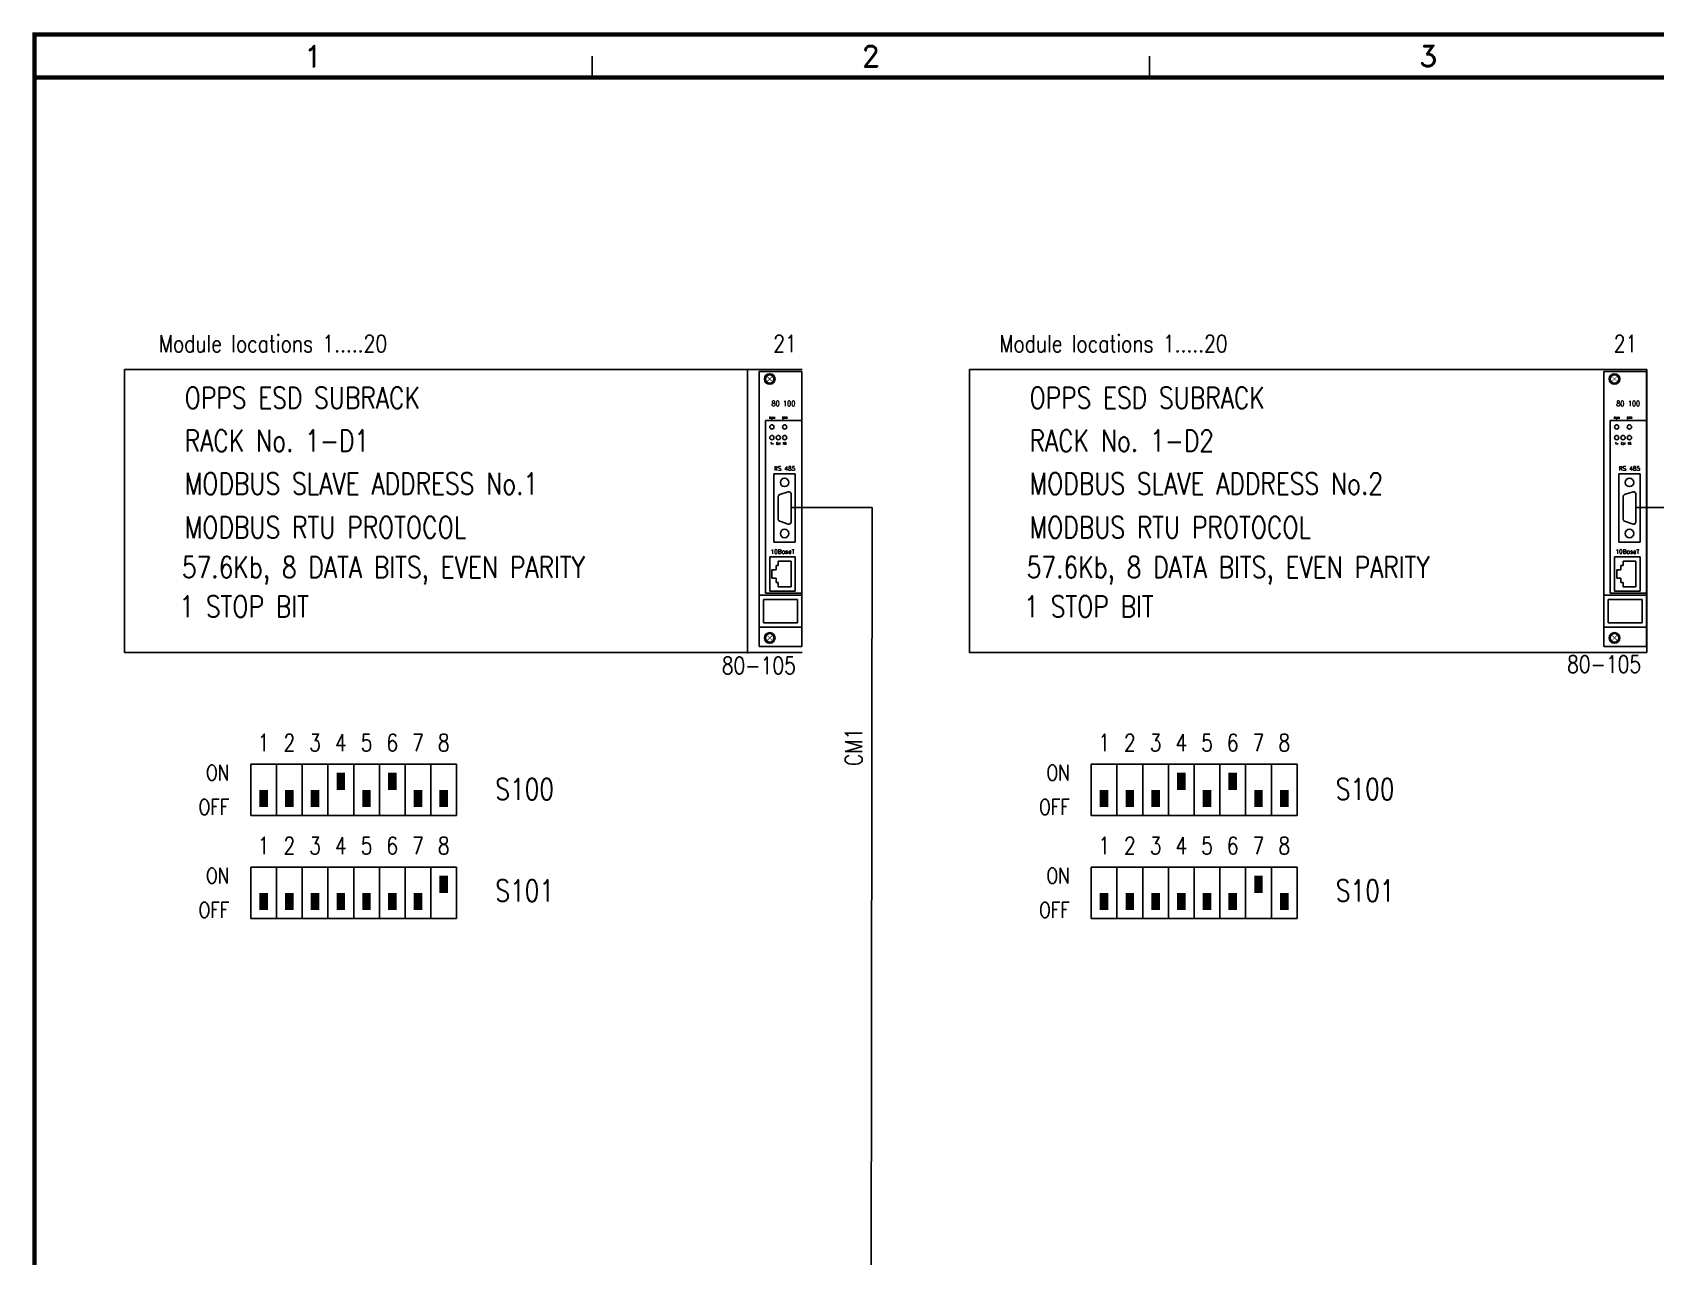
# Model space of a CAD drawing. Extents: x 0 to 414, y 0 to 285.
# Drawn here: x 15.7 to 205, y 142.6 to 285.2 of the extents above; entities that cross this region are included whole.
import ezdxf
from ezdxf.enums import TextEntityAlignment as Align

# ---------------------------------------------------------------- set-up
doc = ezdxf.new("R2010")
doc.units = 0
doc.header["$MEASUREMENT"] = 0
doc.linetypes.add('CONTINU', pattern=[0])
doc.layers.get('0').update_dxf_attribs({"linetype": 'CONTINUOUS'})
for name, color, linetype in [('COL', 2, 'CONTINU'), ('ROW', 2, 'CONTINU'), ('TEXT', 2, 'CONTINUOUS'), ('UPS', 2, 'CONTINUOUS')]:
    doc.layers.add(name, color=color, linetype=linetype)
doc.styles.add('ROMAND', font='ROMAND')
doc.styles.add('ROMANS', font='romans.shx', dxfattribs={"width": 0.8})

# ---------------------------------------------------------------- blocks, each defined once
blk = doc.blocks.new('HS-A3')
at = {"color": 1}
for p, q in [((81, 280), (81, 282.5)), ((146, 280), (146, 282.5))]:
    blk.add_line(p, q, dxfattribs=at)
at = {"color": 1, "const_width": 0.5}
blk.add_lwpolyline([(16, 3), (409, 3), (409, 285), (16, 285)], close=True, dxfattribs=at)
blk.add_lwpolyline([(16, 280), (404, 280)], dxfattribs=at)
at = {"color": 2, "style": 'ROMAND'}
for s, p in [('1', (48.5, 282.5)), ('2', (113.5, 282.5)), ('3', (178.5, 282.5))]:
    blk.add_text(s, height=2.5, dxfattribs=at).set_placement(p, align=Align.MIDDLE)
at = {"layer": 'COL', "style": 'ROMAND', "flags": 9}
for tag, p in [('COL1', (48.5, 282.5)), ('COL2', (113.5, 282.5)), ('COL3', (178.5, 282.5)), ('COL4', (243.5, 282.5)), ('COL5', (308.5, 282.5)), ('COL6', (373.5, 282.5))]:
    blk.add_attdef(tag, p, '', height=2.5, dxfattribs=at)
at = {"layer": 'ROW', "style": 'ROMAND', "flags": 9}
for tag, p in [('ROW1', (406.5, 249.5)), ('ROW2', (406.5, 188.5)), ('ROW3', (406.5, 127.5)), ('ROW4', (406.5, 66.5))]:
    blk.add_attdef(tag, p, '', height=2.5, dxfattribs=at)
at = {"layer": 'UPS', "color": 3, "style": 'ROMANS', "width": 0.8, "flags": 8}
blk.add_attdef('PROJS->NOMPRO', text='', height=1.7, rotation=90, dxfattribs=at).set_placement((13.5, 35), align=Align.MIDDLE_LEFT)
at = {"layer": 'UPS', "style": 'ROMANS', "width": 0.8, "flags": 8}
for tag, height, p in [('PLANOS->VERIF', 2.5, (293.5, 34.25)), ('PLANOS->CANVI1', 2.5, (109, 29.25)), ('PLANOS->NCAN1', 2.5, (149, 29.25)), ('PLANOS->DCAN1', 2.5, (262.5, 29.25)), ('PLANOS->ORIG', 2.5, (293.5, 29.25)), ('PLANOS->CANVI2', 2.5, (109, 24.25)), ('PLANOS->NCAN2', 2.5, (149, 24.25)), ('PLANOS->DCAN2', 2.5, (262.5, 24.25)), ('PLANOS->HECHF', 2.5, (293.5, 24.25)), ('PLANOS->CANVI3', 2.5, (109, 19.25)), ('PLANOS->NCAN3', 2.5, (149, 19.25)), ('PLANOS->DCAN3', 2.5, (262.5, 19.25)), ('PLANOS->HECHD', 2.5, (293.5, 19.25)), ('PLANOS->CANVI4', 2.5, (109, 14.25)), ('PLANOS->NCAN4', 2.5, (149, 14.25)), ('PLANOS->DCAN4', 2.5, (262.5, 14.25)), ('PLANOS->DATACREA', 2.5, (293.5, 14.25)), ('PLANOS->CANVI5', 2.5, (109, 9.25)), ('PLANOS->NCAN5', 2.5, (149, 9.25)), ('PLANOS->DCAN5', 2.5, (262.5, 9.25)), ('PLANOS->NR1', 2.5, (293.5, 9.25)), ('PROJS->DESCPRO3', 5, (345.5, 5.5)), ('PLANOS->PLANO', 5, (378.5, 5.5)), ('PLANOS->USER', 5, (402.75, 5.5)), ('PLANOS->NR2', 2.5, (293.5, 4.25))]:
    blk.add_attdef(tag, text='', height=height, dxfattribs=at).set_placement(p, align=Align.CENTER)
at = {"layer": 'UPS', "style": 'ROMANS', "width": 3.1263, "flags": 8}
blk.add_attdef('PLANOS->MCAN1', text='', height=2.5, rotation=0.061173, dxfattribs=at).set_placement((155, 31.6443), (254, 31.75), align=Align.FIT)
at = {"layer": 'UPS', "style": 'ROMANS', "flags": 8}
for tag, width, p, p2 in [('PLANOS->MCAN2', 3.0574, (155, 26.75), (254, 26.75)), ('PLANOS->MCAN3', 3.0574, (155, 21.75), (254, 21.75)), ('PLANOS->MCAN4', 3.0462, (155, 16.75), (254, 16.75)), ('PLANOS->MCAN5', 3.0574, (155, 11.75), (254, 11.75))]:
    blk.add_attdef(tag, text='', height=2.5, dxfattribs=dict(at, width=width)).set_placement(p, p2, align=Align.FIT)
at = {"layer": 'UPS', "style": 'ROMANS', "width": 0.8, "flags": 8}
blk.add_attdef('PLANOS->DENOM', (313.5, 24.25), '', height=2.5, dxfattribs=at)
at = {"layer": 'UPS', "color": 4, "style": 'ROMANS', "width": 0.8, "flags": 8}
for tag, p in [('PROJS->DESCPRO1', (303, 19.25)), ('PROJS->DESCPRO2', (303, 14.25))]:
    blk.add_attdef(tag, p, '', height=2.5, dxfattribs=at)
at = {"layer": 'UPS', "color": 3, "style": 'ROMANS', "width": 0.8, "flags": 8}
blk.add_attdef('PLANOS->PROTOTIPO', text='', height=1.7, dxfattribs=at).set_placement((39.5, 5.5), align=Align.MIDDLE_LEFT)
at = {"layer": 'UPS', "style": 'ROMANS', "width": 0.8, "flags": 8}
blk.add_attdef('PLANOS->OBS4', text='', height=2.5, dxfattribs=at).set_placement((107, 5.5), align=Align.MIDDLE_LEFT)

msp = doc.modelspace()

# ---------------------------------------------------------------- linework, layer by layer
for p, q in [((26.4979, 213), (26.4979, 246)), ((99.1122, 212.8724), (99.1122, 245.8724)), ((125, 213), (125, 246)), ((204, 246), (204, 213)), ((101.2185, 240.0321), (101.2185, 219.9197)), ((105.4397, 240.0321), (101.2185, 240.0321)), ((199.7206, 240.0321), (199.7206, 219.9197)), ((203.9418, 240.0321), (199.7206, 240.0321)), ((102.2117, 233.8246), (102.2117, 225.8789)), ((104.6948, 233.8246), (102.2117, 233.8246)), ((104.6948, 225.8789), (104.6948, 233.8246)), ((200.7138, 233.8246), (200.7138, 225.8789)), ((203.1969, 233.8246), (200.7138, 233.8246)), ((203.1969, 225.8789), (203.1969, 233.8246)), ((102.7084, 231.1626), (102.7084, 228.5409)), ((102.8781, 231.3982), (103.8713, 231.7293)), ((104.1982, 231.4936), (104.1982, 228.2098)), ((201.2105, 231.1626), (201.2105, 228.5409)), ((201.3802, 231.3982), (202.3734, 231.7293)), ((202.7003, 231.4936), (202.7003, 228.2098)), ((113.6559, 229.8944), (104.3289, 229.8944)), ((113.6559, 229.8944), (113.4979, 108.5)), ((212.158, 229.8944), (202.831, 229.8944)), ((102.8781, 228.3053), (103.8713, 227.9742)), ((201.3802, 228.3053), (202.3734, 227.9742)), ((102.2117, 225.8789), (104.6948, 225.8789)), ((200.7138, 225.8789), (203.1969, 225.8789)), ((101.7151, 224.1407), (104.6948, 224.1407)), ((101.7151, 220.168), (101.7151, 224.1407)), ((102.7084, 223.6441), (104.1982, 223.6441)), ((102.7084, 223.6441), (102.7084, 223.1475)), ((104.1982, 223.6441), (104.1982, 220.6646)), ((104.6948, 224.1407), (104.6948, 220.168)), ((200.2172, 224.1407), (203.1969, 224.1407)), ((200.2172, 220.168), (200.2172, 224.1407)), ((201.2105, 223.6441), (202.7003, 223.6441)), ((201.2105, 223.6441), (201.2105, 223.1475)), ((202.7003, 223.6441), (202.7003, 220.6646)), ((203.1969, 224.1407), (203.1969, 220.168)), ((101.9634, 222.6509), (101.9634, 221.6578)), ((102.46, 222.6509), (101.9634, 222.6509)), ((102.46, 221.6578), (101.9634, 221.6578)), ((102.7084, 223.1475), (102.46, 223.1475)), ((102.46, 223.1475), (102.46, 222.6509)), ((102.46, 221.1612), (102.46, 221.6578)), ((200.4655, 222.6509), (200.4655, 221.6578)), ((200.9621, 222.6509), (200.4655, 222.6509)), ((200.9621, 221.6578), (200.4655, 221.6578)), ((201.2105, 223.1475), (200.9621, 223.1475)), ((200.9621, 223.1475), (200.9621, 222.6509)), ((200.9621, 221.1612), (200.9621, 221.6578)), ((100.4736, 219.6714), (105.4397, 219.6714)), ((101.2185, 219.9197), (105.4397, 219.9197)), ((104.6948, 220.168), (101.7151, 220.168)), ((102.7084, 221.1612), (102.46, 221.1612)), ((102.7084, 220.6646), (102.7084, 221.1612)), ((104.1982, 220.6646), (102.7084, 220.6646)), ((198.9757, 219.6714), (203.9418, 219.6714)), ((199.7206, 219.9197), (203.9418, 219.9197)), ((203.1969, 220.168), (200.2172, 220.168)), ((201.2105, 221.1612), (200.9621, 221.1612)), ((201.2105, 220.6646), (201.2105, 221.1612)), ((202.7003, 220.6646), (201.2105, 220.6646)), ((100.9702, 219.1748), (104.9431, 219.1748)), ((100.9702, 216.4434), (100.9702, 219.1748)), ((104.9431, 219.1748), (104.9431, 216.4434)), ((199.4723, 219.1748), (203.4452, 219.1748)), ((199.4723, 216.4434), (199.4723, 219.1748)), ((203.4452, 219.1748), (203.4452, 216.4434)), ((100.4736, 215.9468), (105.4397, 215.9468)), ((104.9431, 216.4434), (100.9702, 216.4434)), ((198.9757, 215.9468), (203.9418, 215.9468)), ((203.4452, 216.4434), (199.4723, 216.4434)), ((41.2029, 200), (41.2029, 194)), ((53.2029, 200), (41.2029, 200)), ((44.2029, 200), (44.2029, 194)), ((47.2029, 200), (47.2029, 194)), ((50.2029, 200), (50.2029, 194)), ((53.2029, 200), (53.2029, 194)), ((53.2029, 200), (53.2029, 194)), ((65.2029, 200), (53.2029, 200)), ((56.2029, 200), (56.2029, 194)), ((59.2029, 200), (59.2029, 194)), ((62.2029, 200), (62.2029, 194)), ((65.2029, 200), (65.2029, 194)), ((139.2029, 200), (139.2029, 194)), ((151.2029, 200), (139.2029, 200)), ((142.2029, 200), (142.2029, 194)), ((145.2029, 200), (145.2029, 194)), ((148.2029, 200), (148.2029, 194)), ((151.2029, 200), (151.2029, 194)), ((151.2029, 200), (151.2029, 194)), ((163.2029, 200), (151.2029, 200)), ((154.2029, 200), (154.2029, 194)), ((157.2029, 200), (157.2029, 194)), ((160.2029, 200), (160.2029, 194)), ((163.2029, 200), (163.2029, 194)), ((41.2029, 194), (53.2029, 194)), ((53.2029, 194), (65.2029, 194)), ((139.2029, 194), (151.2029, 194)), ((151.2029, 194), (163.2029, 194)), ((41.2029, 188), (41.2029, 182)), ((53.2029, 188), (41.2029, 188)), ((44.2029, 188), (44.2029, 182)), ((47.2029, 188), (47.2029, 182)), ((50.2029, 188), (50.2029, 182)), ((53.2029, 188), (53.2029, 182)), ((53.2029, 188), (53.2029, 182)), ((65.2029, 188), (53.2029, 188)), ((56.2029, 188), (56.2029, 182)), ((59.2029, 188), (59.2029, 182)), ((62.2029, 188), (62.2029, 182)), ((65.2029, 188), (65.2029, 182)), ((139.2029, 188), (139.2029, 182)), ((151.2029, 188), (139.2029, 188)), ((142.2029, 188), (142.2029, 182)), ((145.2029, 188), (145.2029, 182)), ((148.2029, 188), (148.2029, 182)), ((151.2029, 188), (151.2029, 182)), ((151.2029, 188), (151.2029, 182)), ((163.2029, 188), (151.2029, 188)), ((154.2029, 188), (154.2029, 182)), ((157.2029, 188), (157.2029, 182)), ((160.2029, 188), (160.2029, 182)), ((163.2029, 188), (163.2029, 182)), ((41.2029, 182), (53.2029, 182)), ((53.2029, 182), (65.2029, 182)), ((139.2029, 182), (151.2029, 182)), ((151.2029, 182), (163.2029, 182))]:
    msp.add_line(p, q)
for points in [[(105.4979, 246), (26.4979, 246)], [(204, 246), (125, 246)], [(26.4979, 213), (105.4979, 213)], [(125, 213), (204, 213)]]:
    msp.add_lwpolyline(points)
for points in [[(100.4736, 213.7121), (100.4736, 245.7431), (105.4397, 245.7431), (105.4397, 213.7121)], [(198.9757, 213.7121), (198.9757, 245.7431), (203.9418, 245.7431), (203.9418, 213.7121)]]:
    msp.add_lwpolyline(points, close=True)
for points, const_width in [([(101.3641, 244.5228), (102.0663, 245.2252)], 0.0744), ([(101.4518, 245.1374), (101.9786, 244.6107)], 0.0744), ([(199.8662, 244.5228), (200.5684, 245.2252)], 0.0744), ([(199.9539, 245.1374), (200.4807, 244.6107)], 0.0744), ([(101.3641, 214.3541), (102.0663, 215.0565)], 0.0744), ([(101.4518, 214.9686), (101.9786, 214.4419)], 0.0744), ([(199.8662, 214.3541), (200.5684, 215.0565)], 0.0744), ([(199.9539, 214.9686), (200.4807, 214.4419)], 0.0744), ([(51.7029, 197), (51.7029, 199)], 1), ([(57.7029, 197), (57.7029, 199)], 1), ([(149.7029, 197), (149.7029, 199)], 1), ([(155.7029, 197), (155.7029, 199)], 1), ([(42.7029, 197), (42.7029, 195)], 1), ([(45.7029, 197), (45.7029, 195)], 1), ([(48.7029, 197), (48.7029, 195)], 1), ([(54.7029, 197), (54.7029, 195)], 1), ([(60.7029, 197), (60.7029, 195)], 1), ([(63.7029, 197), (63.7029, 195)], 1), ([(140.7029, 197), (140.7029, 195)], 1), ([(143.7029, 197), (143.7029, 195)], 1), ([(146.7029, 197), (146.7029, 195)], 1), ([(152.7029, 197), (152.7029, 195)], 1), ([(158.7029, 197), (158.7029, 195)], 1), ([(161.7029, 197), (161.7029, 195)], 1), ([(63.7029, 185), (63.7029, 187)], 1), ([(158.7029, 185), (158.7029, 187)], 1), ([(42.7029, 185), (42.7029, 183)], 1), ([(45.7029, 185), (45.7029, 183)], 1), ([(48.7029, 185), (48.7029, 183)], 1), ([(51.7029, 185), (51.7029, 183)], 1), ([(54.7029, 185), (54.7029, 183)], 1), ([(57.7029, 185), (57.7029, 183)], 1), ([(60.7029, 185), (60.7029, 183)], 1), ([(140.7029, 185), (140.7029, 183)], 1), ([(143.7029, 185), (143.7029, 183)], 1), ([(146.7029, 185), (146.7029, 183)], 1), ([(149.7029, 185), (149.7029, 183)], 1), ([(152.7029, 185), (152.7029, 183)], 1), ([(155.7029, 185), (155.7029, 183)], 1), ([(161.7029, 185), (161.7029, 183)], 1)]:
    msp.add_lwpolyline(points, dxfattribs=dict(const_width=const_width))
for centre, radius in [((101.7151, 244.874), 0.6208), ((101.7151, 244.874), 0.4966), ((200.2172, 244.874), 0.6208), ((200.2172, 244.874), 0.4966), ((101.9634, 239.2872), 0.2483), ((103.4533, 239.2872), 0.2483), ((200.4655, 239.2872), 0.2483), ((201.9554, 239.2872), 0.2483), ((101.9634, 238.0456), 0.2483), ((102.7084, 238.0456), 0.2483), ((103.4533, 238.0456), 0.2483), ((200.4655, 238.0456), 0.2483), ((201.2105, 238.0456), 0.2483), ((201.9554, 238.0456), 0.2483), ((103.4533, 232.8314), 0.4966), ((201.9554, 232.8314), 0.4966), ((103.4533, 226.8721), 0.4966), ((201.9554, 226.8721), 0.4966), ((101.7151, 214.7053), 0.6208), ((101.7151, 214.7053), 0.4966), ((200.2172, 214.7053), 0.6208), ((200.2172, 214.7053), 0.4966)]:
    msp.add_circle(centre, radius)
for centre, start, end in [((102.9567, 231.1626), 108.4349, 180), ((103.9499, 231.4936), 0, 108.4349), ((201.4588, 231.1626), 108.4349, 180), ((202.452, 231.4936), 0, 108.4349), ((102.9567, 228.5409), 180, 251.5651), ((103.9499, 228.2098), 251.5651, 0), ((201.4588, 228.5409), 180, 251.5651), ((202.452, 228.2098), 251.5651, 0)]:
    msp.add_arc(centre, 0.2483, start, end)

# ---------------------------------------------------------------- block references
msp.add_blockref('HS-A3', (0, 0))

# ---------------------------------------------------------------- texts
at = {"style": 'ROMAND', "width": 0.9}
for p in [(104.6948, 242.0185), (203.1969, 242.0185)]:
    msp.add_text('80 100', height=0.6208, dxfattribs=at).set_placement(p, align=Align.MIDDLE_RIGHT)
at = {"style": 'ROMAND', "width": 0.95}
for s, p in [('RUN', (101.9634, 240.2184)), ('ERR', (103.4533, 240.2184)), ('RUN', (200.4655, 240.2184)), ('ERR', (201.9554, 240.2184)), ('Tx', (101.9634, 237.2387)), ('Col', (102.7084, 237.2387)), ('RS', (103.4533, 237.2387)), ('Tx', (200.4655, 237.2387)), ('Col', (201.2105, 237.2387)), ('RS', (201.9554, 237.2387))]:
    msp.add_text(s, height=0.2483, dxfattribs=at).set_placement(p, align=Align.CENTER)
at = {"style": 'ROMAND'}
for s, p in [('RS 485', (103.4533, 234.1971)), ('RS 485', (201.9554, 234.1971)), ('10BaseT', (103.205, 224.5132)), ('10BaseT', (201.7071, 224.5132))]:
    msp.add_text(s, height=0.4966, dxfattribs=at).set_placement(p, align=Align.CENTER)
at = {"layer": 'TEXT', "style": 'ROMANS', "width": 0.8}
for s, height, p in [('Module locations 1.....20', 2, (30.4979, 248)), ('Module locations 1.....20', 2, (128.4979, 248)), ('OPPS ESD SUBRACK', 2.5, (33.4979, 241.4322)), ('OPPS ESD SUBRACK', 2.5, (132, 241.4322)), ('RACK No. 1-D1', 2.5, (33.4979, 236.4322)), ('RACK No. 1-D2', 2.5, (132, 236.4322)), ('MODBUS SLAVE ADDRESS No.1', 2.5, (33.4979, 231.4322)), ('MODBUS SLAVE ADDRESS No.2', 2.5, (132, 231.4322)), ('MODBUS RTU PROTOCOL', 2.5, (33.4986, 226.34)), ('MODBUS RTU PROTOCOL', 2.5, (132.0007, 226.34)), ('57.6Kb, 8 DATA BITS, EVEN PARITY', 2.5, (33.1758, 221.6948)), ('57.6Kb, 8 DATA BITS, EVEN PARITY', 2.5, (131.6779, 221.6948)), ('1 STOP BIT', 2.5, (32.8857, 217.1078)), ('1 STOP BIT', 2.5, (131.3878, 217.1078)), ('S100', 2.5, (69.7073, 195.8359)), ('S100', 2.5, (167.7073, 195.8359)), ('S101', 2.5, (69.7143, 184)), ('S101', 2.5, (167.7143, 184))]:
    msp.add_text(s, height=height, dxfattribs=at).set_placement(p)
for s, p in [('21', (103.4979, 248)), ('21', (201.4979, 248)), ('80-105', (100.4413, 210.4911)), ('80-105', (199, 210.6396)), ('1', (42.7029, 201.5)), ('2', (45.7029, 201.5)), ('3', (48.7029, 201.5)), ('4', (51.7029, 201.5)), ('5', (54.7029, 201.5)), ('6', (57.7029, 201.5)), ('7', (60.7029, 201.5)), ('8', (63.7029, 201.5)), ('1', (140.7029, 201.5)), ('2', (143.7029, 201.5)), ('3', (146.7029, 201.5)), ('4', (149.7029, 201.5)), ('5', (152.7029, 201.5)), ('6', (155.7029, 201.5)), ('7', (158.7029, 201.5)), ('8', (161.7029, 201.5)), ('1', (42.7029, 189.5)), ('2', (45.7029, 189.5)), ('3', (48.7029, 189.5)), ('4', (51.7029, 189.5)), ('5', (54.7029, 189.5)), ('6', (57.7029, 189.5)), ('7', (60.7029, 189.5)), ('8', (63.7029, 189.5)), ('1', (140.7029, 189.5)), ('2', (143.7029, 189.5)), ('3', (146.7029, 189.5)), ('4', (149.7029, 189.5)), ('5', (152.7029, 189.5)), ('6', (155.7029, 189.5)), ('7', (158.7029, 189.5)), ('8', (161.7029, 189.5))]:
    msp.add_text(s, height=2, dxfattribs=at).set_placement(p, align=Align.CENTER)
at = {"layer": 'TEXT', "color": 3, "style": 'ROMANS', "width": 0.8}
msp.add_text('CM1', height=2, rotation=90, dxfattribs=at).set_placement((112.4979, 202), align=Align.CENTER)
at = {"layer": 'TEXT', "style": 'ROMANS', "width": 0.8}
for s, p in [('ON', (38.7029, 199)), ('ON', (136.7029, 199)), ('OFF', (38.7029, 195)), ('OFF', (136.7029, 195)), ('ON', (38.7029, 187)), ('ON', (136.7029, 187)), ('OFF', (38.7029, 183)), ('OFF', (136.7029, 183))]:
    msp.add_text(s, height=1.8, dxfattribs=at).set_placement(p, align=Align.MIDDLE_RIGHT)

doc.saveas('drawing.dxf')
